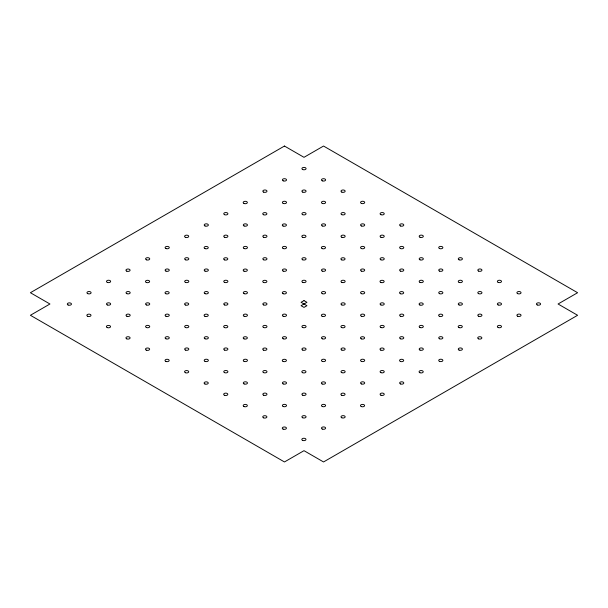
<?xml version="1.0" encoding="UTF-8"?>
<svg xmlns="http://www.w3.org/2000/svg" width="608" height="608" viewBox="0 0 608 608"><rect width="100%" height="100%" fill="white"/><g stroke="black" fill="none" stroke-linecap="round" stroke-linejoin="round"><path stroke-width="0.91" d="M284.46 146.042L30.4 292.714L49.94 304L30.4 315.286L284.46 461.958L304 450.68L323.54 461.958L577.6 315.286L558.06 304L577.6 292.714L323.54 146.042L304 157.32L284.46 146.042M304 300.618L301.066 302.305L306.934 305.695L304 307.382L301.066 305.695L306.934 302.305L304 300.618M302.731 259.814A2.075 1.193 0 0 0 306.052 259.031A2.075 1.193 0 0 0 303.21 257.762A2.075 1.193 0 0 0 302.731 259.814M322.278 271.1A2.075 1.193 0 0 0 325.599 270.309A2.075 1.193 0 0 0 322.757 269.048A2.075 1.193 0 0 0 322.278 271.1M341.818 282.378A2.075 1.193 0 0 0 345.139 281.595A2.075 1.193 0 0 0 342.296 280.326A2.075 1.193 0 0 0 341.818 282.378M302.731 282.378A2.075 1.193 0 0 0 306.052 281.595A2.075 1.193 0 0 0 303.21 280.326A2.075 1.193 0 0 0 302.731 282.378M283.191 271.1A2.075 1.193 0 0 0 286.512 270.309A2.075 1.193 0 0 0 283.67 269.048A2.075 1.193 0 0 0 283.191 271.1M263.644 259.814A2.075 1.193 0 0 0 266.965 259.031A2.075 1.193 0 0 0 264.13 257.762A2.075 1.193 0 0 0 263.644 259.814M283.092 293.717A2.075 1.193 0 0 0 286.414 292.934A2.075 1.193 0 0 0 283.571 291.665A2.075 1.193 0 0 0 283.092 293.717M263.553 282.439A2.075 1.193 0 0 0 266.874 281.648A2.075 1.193 0 0 0 264.032 280.387A2.075 1.193 0 0 0 263.553 282.439M244.006 271.153A2.075 1.193 0 0 0 247.327 270.37A2.075 1.193 0 0 0 244.484 269.101A2.075 1.193 0 0 0 244.006 271.153M283.191 248.535A2.075 1.193 0 0 0 286.512 247.745A2.075 1.193 0 0 0 283.67 246.476A2.075 1.193 0 0 0 283.191 248.535M380.904 237.249A2.075 1.193 0 0 0 384.226 236.459A2.075 1.193 0 0 0 381.383 235.197A2.075 1.193 0 0 0 380.904 237.249M361.365 248.535A2.075 1.193 0 0 0 364.686 247.745A2.075 1.193 0 0 0 361.844 246.476A2.075 1.193 0 0 0 361.365 248.535M341.719 259.874A2.075 1.193 0 0 0 345.04 259.084A2.075 1.193 0 0 0 342.198 257.815A2.075 1.193 0 0 0 341.719 259.874M361.365 225.963A2.075 1.193 0 0 0 364.686 225.18A2.075 1.193 0 0 0 361.844 223.911A2.075 1.193 0 0 0 361.365 225.963M341.818 237.249A2.075 1.193 0 0 0 345.139 236.459A2.075 1.193 0 0 0 342.296 235.197A2.075 1.193 0 0 0 341.818 237.249M322.179 248.588A2.075 1.193 0 0 0 325.5 247.806A2.075 1.193 0 0 0 322.658 246.536A2.075 1.193 0 0 0 322.179 248.588M341.818 214.685A2.075 1.193 0 0 0 345.139 213.894A2.075 1.193 0 0 0 342.296 212.633A2.075 1.193 0 0 0 341.818 214.685M322.278 225.963A2.075 1.193 0 0 0 325.599 225.18A2.075 1.193 0 0 0 322.757 223.911A2.075 1.193 0 0 0 322.278 225.963M302.632 237.302A2.075 1.193 0 0 0 305.953 236.52A2.075 1.193 0 0 0 303.118 235.25A2.075 1.193 0 0 0 302.632 237.302M263.644 304.95A2.075 1.193 0 0 0 266.965 304.16A2.075 1.193 0 0 0 264.13 302.89A2.075 1.193 0 0 0 263.644 304.95M244.104 316.228A2.075 1.193 0 0 0 247.426 315.446A2.075 1.193 0 0 0 244.583 314.176A2.075 1.193 0 0 0 244.104 316.228M224.466 327.568A2.075 1.193 0 0 0 227.787 326.785A2.075 1.193 0 0 0 224.945 325.516A2.075 1.193 0 0 0 224.466 327.568M244.104 293.664A2.075 1.193 0 0 0 247.426 292.874A2.075 1.193 0 0 0 244.583 291.612A2.075 1.193 0 0 0 244.104 293.664M224.565 304.95A2.075 1.193 0 0 0 227.886 304.16A2.075 1.193 0 0 0 225.044 302.89A2.075 1.193 0 0 0 224.565 304.95M204.919 316.289A2.075 1.193 0 0 0 208.24 315.499A2.075 1.193 0 0 0 205.398 314.23A2.075 1.193 0 0 0 204.919 316.289M224.565 282.378A2.075 1.193 0 0 0 227.886 281.595A2.075 1.193 0 0 0 225.044 280.326A2.075 1.193 0 0 0 224.565 282.378M205.018 293.664A2.075 1.193 0 0 0 208.339 292.874A2.075 1.193 0 0 0 205.496 291.612A2.075 1.193 0 0 0 205.018 293.664M185.379 305.003A2.075 1.193 0 0 0 188.7 304.22A2.075 1.193 0 0 0 185.858 302.951A2.075 1.193 0 0 0 185.379 305.003M459.078 282.378A2.075 1.193 0 0 0 462.399 281.595A2.075 1.193 0 0 0 459.557 280.326A2.075 1.193 0 0 0 459.078 282.378M439.531 293.664A2.075 1.193 0 0 0 442.852 292.874A2.075 1.193 0 0 0 440.01 291.612A2.075 1.193 0 0 0 439.531 293.664M419.892 305.003A2.075 1.193 0 0 0 423.214 304.22A2.075 1.193 0 0 0 420.371 302.951A2.075 1.193 0 0 0 419.892 305.003M400.444 316.228A2.075 1.193 0 0 0 403.765 315.446A2.075 1.193 0 0 0 400.93 314.176A2.075 1.193 0 0 0 400.444 316.228M380.904 327.514A2.075 1.193 0 0 0 384.226 326.724A2.075 1.193 0 0 0 381.383 325.462A2.075 1.193 0 0 0 380.904 327.514M361.266 338.854A2.075 1.193 0 0 0 364.587 338.063A2.075 1.193 0 0 0 361.745 336.802A2.075 1.193 0 0 0 361.266 338.854M341.818 350.079A2.075 1.193 0 0 0 345.139 349.288A2.075 1.193 0 0 0 342.296 348.027A2.075 1.193 0 0 0 341.818 350.079M322.278 361.365A2.075 1.193 0 0 0 325.599 360.574A2.075 1.193 0 0 0 322.757 359.305A2.075 1.193 0 0 0 322.278 361.365M302.632 372.704A2.075 1.193 0 0 0 305.953 371.914A2.075 1.193 0 0 0 303.118 370.644A2.075 1.193 0 0 0 302.632 372.704M439.531 271.1A2.075 1.193 0 0 0 442.852 270.309A2.075 1.193 0 0 0 440.01 269.048A2.075 1.193 0 0 0 439.531 271.1M419.991 282.378A2.075 1.193 0 0 0 423.312 281.595A2.075 1.193 0 0 0 420.47 280.326A2.075 1.193 0 0 0 419.991 282.378M400.353 293.717A2.075 1.193 0 0 0 403.674 292.934A2.075 1.193 0 0 0 400.832 291.665A2.075 1.193 0 0 0 400.353 293.717M380.904 304.95A2.075 1.193 0 0 0 384.226 304.16A2.075 1.193 0 0 0 381.383 302.89A2.075 1.193 0 0 0 380.904 304.95M361.365 316.228A2.075 1.193 0 0 0 364.686 315.446A2.075 1.193 0 0 0 361.844 314.176A2.075 1.193 0 0 0 361.365 316.228M341.719 327.568A2.075 1.193 0 0 0 345.04 326.785A2.075 1.193 0 0 0 342.198 325.516A2.075 1.193 0 0 0 341.719 327.568M322.278 338.793A2.075 1.193 0 0 0 325.599 338.01A2.075 1.193 0 0 0 322.757 336.741A2.075 1.193 0 0 0 322.278 338.793M302.731 350.079A2.075 1.193 0 0 0 306.052 349.288A2.075 1.193 0 0 0 303.21 348.027A2.075 1.193 0 0 0 302.731 350.079M283.092 361.418A2.075 1.193 0 0 0 286.414 360.635A2.075 1.193 0 0 0 283.571 359.366A2.075 1.193 0 0 0 283.092 361.418M419.991 259.814A2.075 1.193 0 0 0 423.312 259.031A2.075 1.193 0 0 0 420.47 257.762A2.075 1.193 0 0 0 419.991 259.814M400.444 271.1A2.075 1.193 0 0 0 403.765 270.309A2.075 1.193 0 0 0 400.93 269.048A2.075 1.193 0 0 0 400.444 271.1M380.806 282.439A2.075 1.193 0 0 0 384.127 281.648A2.075 1.193 0 0 0 381.284 280.387A2.075 1.193 0 0 0 380.806 282.439M361.365 293.664A2.075 1.193 0 0 0 364.686 292.874A2.075 1.193 0 0 0 361.844 291.612A2.075 1.193 0 0 0 361.365 293.664M341.818 304.95A2.075 1.193 0 0 0 345.139 304.16A2.075 1.193 0 0 0 342.296 302.89A2.075 1.193 0 0 0 341.818 304.95M322.179 316.289A2.075 1.193 0 0 0 325.5 315.499A2.075 1.193 0 0 0 322.658 314.23A2.075 1.193 0 0 0 322.179 316.289M302.731 327.514A2.075 1.193 0 0 0 306.052 326.724A2.075 1.193 0 0 0 303.21 325.462A2.075 1.193 0 0 0 302.731 327.514M283.191 338.793A2.075 1.193 0 0 0 286.512 338.01A2.075 1.193 0 0 0 283.67 336.741A2.075 1.193 0 0 0 283.191 338.793M263.553 350.132A2.075 1.193 0 0 0 266.874 349.349A2.075 1.193 0 0 0 264.032 348.08A2.075 1.193 0 0 0 263.553 350.132M283.191 383.929A2.075 1.193 0 0 0 286.512 383.139A2.075 1.193 0 0 0 283.67 381.877A2.075 1.193 0 0 0 283.191 383.929M263.644 395.208A2.075 1.193 0 0 0 266.965 394.425A2.075 1.193 0 0 0 264.13 393.156A2.075 1.193 0 0 0 263.644 395.208M244.006 406.547A2.075 1.193 0 0 0 247.327 405.764A2.075 1.193 0 0 0 244.484 404.495A2.075 1.193 0 0 0 244.006 406.547M263.644 372.643A2.075 1.193 0 0 0 266.965 371.86A2.075 1.193 0 0 0 264.13 370.591A2.075 1.193 0 0 0 263.644 372.643M244.104 383.929A2.075 1.193 0 0 0 247.426 383.139A2.075 1.193 0 0 0 244.583 381.877A2.075 1.193 0 0 0 244.104 383.929M224.466 395.268A2.075 1.193 0 0 0 227.787 394.478A2.075 1.193 0 0 0 224.945 393.216A2.075 1.193 0 0 0 224.466 395.268M244.104 361.365A2.075 1.193 0 0 0 247.426 360.574A2.075 1.193 0 0 0 244.583 359.305A2.075 1.193 0 0 0 244.104 361.365M224.565 372.643A2.075 1.193 0 0 0 227.886 371.86A2.075 1.193 0 0 0 225.044 370.591A2.075 1.193 0 0 0 224.565 372.643M204.919 383.982A2.075 1.193 0 0 0 208.24 383.2A2.075 1.193 0 0 0 205.398 381.93A2.075 1.193 0 0 0 204.919 383.982M205.018 338.793A2.075 1.193 0 0 0 208.339 338.01A2.075 1.193 0 0 0 205.496 336.741A2.075 1.193 0 0 0 205.018 338.793M185.478 350.079A2.075 1.193 0 0 0 188.799 349.288A2.075 1.193 0 0 0 185.957 348.027A2.075 1.193 0 0 0 185.478 350.079M165.832 361.418A2.075 1.193 0 0 0 169.153 360.635A2.075 1.193 0 0 0 166.318 359.366A2.075 1.193 0 0 0 165.832 361.418M185.478 327.514A2.075 1.193 0 0 0 188.799 326.724A2.075 1.193 0 0 0 185.957 325.462A2.075 1.193 0 0 0 185.478 327.514M165.931 338.793A2.075 1.193 0 0 0 169.252 338.01A2.075 1.193 0 0 0 166.41 336.741A2.075 1.193 0 0 0 165.931 338.793M146.292 350.132A2.075 1.193 0 0 0 149.614 349.349A2.075 1.193 0 0 0 146.771 348.08A2.075 1.193 0 0 0 146.292 350.132M165.931 316.228A2.075 1.193 0 0 0 169.252 315.446A2.075 1.193 0 0 0 166.41 314.176A2.075 1.193 0 0 0 165.931 316.228M146.391 327.514A2.075 1.193 0 0 0 149.712 326.724A2.075 1.193 0 0 0 146.87 325.462A2.075 1.193 0 0 0 146.391 327.514M126.753 338.854A2.075 1.193 0 0 0 130.074 338.063A2.075 1.193 0 0 0 127.232 336.802A2.075 1.193 0 0 0 126.753 338.854M283.191 316.228A2.075 1.193 0 0 0 286.512 315.446A2.075 1.193 0 0 0 283.67 314.176A2.075 1.193 0 0 0 283.191 316.228M263.644 327.514A2.075 1.193 0 0 0 266.965 326.724A2.075 1.193 0 0 0 264.13 325.462A2.075 1.193 0 0 0 263.644 327.514M244.006 338.854A2.075 1.193 0 0 0 247.327 338.063A2.075 1.193 0 0 0 244.484 336.802A2.075 1.193 0 0 0 244.006 338.854M224.565 350.079A2.075 1.193 0 0 0 227.886 349.288A2.075 1.193 0 0 0 225.044 348.027A2.075 1.193 0 0 0 224.565 350.079M205.018 361.365A2.075 1.193 0 0 0 208.339 360.574A2.075 1.193 0 0 0 205.496 359.305A2.075 1.193 0 0 0 205.018 361.365M185.379 372.704A2.075 1.193 0 0 0 188.7 371.914A2.075 1.193 0 0 0 185.858 370.644A2.075 1.193 0 0 0 185.379 372.704M322.278 293.664A2.075 1.193 0 0 0 325.599 292.874A2.075 1.193 0 0 0 322.757 291.612A2.075 1.193 0 0 0 322.278 293.664M380.904 259.814A2.075 1.193 0 0 0 384.226 259.031A2.075 1.193 0 0 0 381.383 257.762A2.075 1.193 0 0 0 380.904 259.814M361.365 271.1A2.075 1.193 0 0 0 364.686 270.309A2.075 1.193 0 0 0 361.844 269.048A2.075 1.193 0 0 0 361.365 271.1M400.444 248.535A2.075 1.193 0 0 0 403.765 247.745A2.075 1.193 0 0 0 400.93 246.476A2.075 1.193 0 0 0 400.444 248.535M517.704 316.228A2.075 1.193 0 0 0 521.026 315.446A2.075 1.193 0 0 0 518.183 314.176A2.075 1.193 0 0 0 517.704 316.228M498.165 327.514A2.075 1.193 0 0 0 501.486 326.724A2.075 1.193 0 0 0 498.644 325.462A2.075 1.193 0 0 0 498.165 327.514M478.519 338.854A2.075 1.193 0 0 0 481.84 338.063A2.075 1.193 0 0 0 478.998 336.802A2.075 1.193 0 0 0 478.519 338.854M459.078 350.079A2.075 1.193 0 0 0 462.399 349.288A2.075 1.193 0 0 0 459.557 348.027A2.075 1.193 0 0 0 459.078 350.079M439.531 361.365A2.075 1.193 0 0 0 442.852 360.574A2.075 1.193 0 0 0 440.01 359.305A2.075 1.193 0 0 0 439.531 361.365M419.892 372.704A2.075 1.193 0 0 0 423.214 371.914A2.075 1.193 0 0 0 420.371 370.644A2.075 1.193 0 0 0 419.892 372.704M400.444 383.929A2.075 1.193 0 0 0 403.765 383.139A2.075 1.193 0 0 0 400.93 381.877A2.075 1.193 0 0 0 400.444 383.929M380.904 395.208A2.075 1.193 0 0 0 384.226 394.425A2.075 1.193 0 0 0 381.383 393.156A2.075 1.193 0 0 0 380.904 395.208M361.266 406.547A2.075 1.193 0 0 0 364.587 405.764A2.075 1.193 0 0 0 361.745 404.495A2.075 1.193 0 0 0 361.266 406.547M341.818 417.78A2.075 1.193 0 0 0 345.139 416.989A2.075 1.193 0 0 0 342.296 415.72A2.075 1.193 0 0 0 341.818 417.78M322.278 429.058A2.075 1.193 0 0 0 325.599 428.275A2.075 1.193 0 0 0 322.757 427.006A2.075 1.193 0 0 0 322.278 429.058M302.632 440.397A2.075 1.193 0 0 0 305.953 439.614A2.075 1.193 0 0 0 303.118 438.345A2.075 1.193 0 0 0 302.632 440.397M498.165 304.95A2.075 1.193 0 0 0 501.486 304.16A2.075 1.193 0 0 0 498.644 302.89A2.075 1.193 0 0 0 498.165 304.95M478.618 316.228A2.075 1.193 0 0 0 481.939 315.446A2.075 1.193 0 0 0 479.096 314.176A2.075 1.193 0 0 0 478.618 316.228M458.979 327.568A2.075 1.193 0 0 0 462.3 326.785A2.075 1.193 0 0 0 459.458 325.516A2.075 1.193 0 0 0 458.979 327.568M439.531 338.793A2.075 1.193 0 0 0 442.852 338.01A2.075 1.193 0 0 0 440.01 336.741A2.075 1.193 0 0 0 439.531 338.793M419.991 350.079A2.075 1.193 0 0 0 423.312 349.288A2.075 1.193 0 0 0 420.47 348.027A2.075 1.193 0 0 0 419.991 350.079M400.353 361.418A2.075 1.193 0 0 0 403.674 360.635A2.075 1.193 0 0 0 400.832 359.366A2.075 1.193 0 0 0 400.353 361.418M380.904 372.643A2.075 1.193 0 0 0 384.226 371.86A2.075 1.193 0 0 0 381.383 370.591A2.075 1.193 0 0 0 380.904 372.643M361.365 383.929A2.075 1.193 0 0 0 364.686 383.139A2.075 1.193 0 0 0 361.844 381.877A2.075 1.193 0 0 0 361.365 383.929M341.719 395.268A2.075 1.193 0 0 0 345.04 394.478A2.075 1.193 0 0 0 342.198 393.216A2.075 1.193 0 0 0 341.719 395.268M322.278 406.494A2.075 1.193 0 0 0 325.599 405.703A2.075 1.193 0 0 0 322.757 404.442A2.075 1.193 0 0 0 322.278 406.494M302.731 417.78A2.075 1.193 0 0 0 306.052 416.989A2.075 1.193 0 0 0 303.21 415.72A2.075 1.193 0 0 0 302.731 417.78M283.092 429.119A2.075 1.193 0 0 0 286.414 428.328A2.075 1.193 0 0 0 283.571 427.059A2.075 1.193 0 0 0 283.092 429.119M478.618 293.664A2.075 1.193 0 0 0 481.939 292.874A2.075 1.193 0 0 0 479.096 291.612A2.075 1.193 0 0 0 478.618 293.664M459.078 304.95A2.075 1.193 0 0 0 462.399 304.16A2.075 1.193 0 0 0 459.557 302.89A2.075 1.193 0 0 0 459.078 304.95M439.432 316.289A2.075 1.193 0 0 0 442.753 315.499A2.075 1.193 0 0 0 439.918 314.23A2.075 1.193 0 0 0 439.432 316.289M419.991 327.514A2.075 1.193 0 0 0 423.312 326.724A2.075 1.193 0 0 0 420.47 325.462A2.075 1.193 0 0 0 419.991 327.514M400.444 338.793A2.075 1.193 0 0 0 403.765 338.01A2.075 1.193 0 0 0 400.93 336.741A2.075 1.193 0 0 0 400.444 338.793M380.806 350.132A2.075 1.193 0 0 0 384.127 349.349A2.075 1.193 0 0 0 381.284 348.08A2.075 1.193 0 0 0 380.806 350.132M361.365 361.365A2.075 1.193 0 0 0 364.686 360.574A2.075 1.193 0 0 0 361.844 359.305A2.075 1.193 0 0 0 361.365 361.365M341.818 372.643A2.075 1.193 0 0 0 345.139 371.86A2.075 1.193 0 0 0 342.296 370.591A2.075 1.193 0 0 0 341.818 372.643M322.179 383.982A2.075 1.193 0 0 0 325.5 383.2A2.075 1.193 0 0 0 322.658 381.93A2.075 1.193 0 0 0 322.179 383.982M302.731 395.208A2.075 1.193 0 0 0 306.052 394.425A2.075 1.193 0 0 0 303.21 393.156A2.075 1.193 0 0 0 302.731 395.208M283.191 406.494A2.075 1.193 0 0 0 286.512 405.703A2.075 1.193 0 0 0 283.67 404.442A2.075 1.193 0 0 0 283.191 406.494M263.553 417.833A2.075 1.193 0 0 0 266.874 417.05A2.075 1.193 0 0 0 264.032 415.781A2.075 1.193 0 0 0 263.553 417.833M537.244 304.95A2.075 1.193 0 0 0 540.565 304.16A2.075 1.193 0 0 0 537.73 302.89A2.075 1.193 0 0 0 537.244 304.95M517.704 293.664A2.075 1.193 0 0 0 521.026 292.874A2.075 1.193 0 0 0 518.183 291.612A2.075 1.193 0 0 0 517.704 293.664M498.165 282.378A2.075 1.193 0 0 0 501.486 281.595A2.075 1.193 0 0 0 498.644 280.326A2.075 1.193 0 0 0 498.165 282.378M478.618 271.1A2.075 1.193 0 0 0 481.939 270.309A2.075 1.193 0 0 0 479.096 269.048A2.075 1.193 0 0 0 478.618 271.1M459.078 259.814A2.075 1.193 0 0 0 462.399 259.031A2.075 1.193 0 0 0 459.557 257.762A2.075 1.193 0 0 0 459.078 259.814M439.531 248.535A2.075 1.193 0 0 0 442.852 247.745A2.075 1.193 0 0 0 440.01 246.476A2.075 1.193 0 0 0 439.531 248.535M419.991 237.249A2.075 1.193 0 0 0 423.312 236.459A2.075 1.193 0 0 0 420.47 235.197A2.075 1.193 0 0 0 419.991 237.249M400.444 225.963A2.075 1.193 0 0 0 403.765 225.18A2.075 1.193 0 0 0 400.93 223.911A2.075 1.193 0 0 0 400.444 225.963M380.904 214.685A2.075 1.193 0 0 0 384.226 213.894A2.075 1.193 0 0 0 381.383 212.633A2.075 1.193 0 0 0 380.904 214.685M361.365 203.399A2.075 1.193 0 0 0 364.686 202.616A2.075 1.193 0 0 0 361.844 201.347A2.075 1.193 0 0 0 361.365 203.399M341.818 192.12A2.075 1.193 0 0 0 345.139 191.33A2.075 1.193 0 0 0 342.296 190.061A2.075 1.193 0 0 0 341.818 192.12M322.278 203.399A2.075 1.193 0 0 0 325.599 202.616A2.075 1.193 0 0 0 322.757 201.347A2.075 1.193 0 0 0 322.278 203.399M302.731 214.685A2.075 1.193 0 0 0 306.052 213.894A2.075 1.193 0 0 0 303.21 212.633A2.075 1.193 0 0 0 302.731 214.685M283.092 226.024A2.075 1.193 0 0 0 286.414 225.234A2.075 1.193 0 0 0 283.571 223.972A2.075 1.193 0 0 0 283.092 226.024M263.644 237.249A2.075 1.193 0 0 0 266.965 236.459A2.075 1.193 0 0 0 264.13 235.197A2.075 1.193 0 0 0 263.644 237.249M244.104 248.535A2.075 1.193 0 0 0 247.426 247.745A2.075 1.193 0 0 0 244.583 246.476A2.075 1.193 0 0 0 244.104 248.535M224.466 259.874A2.075 1.193 0 0 0 227.787 259.084A2.075 1.193 0 0 0 224.945 257.815A2.075 1.193 0 0 0 224.466 259.874M205.018 271.1A2.075 1.193 0 0 0 208.339 270.309A2.075 1.193 0 0 0 205.496 269.048A2.075 1.193 0 0 0 205.018 271.1M185.478 282.378A2.075 1.193 0 0 0 188.799 281.595A2.075 1.193 0 0 0 185.957 280.326A2.075 1.193 0 0 0 185.478 282.378M165.832 293.717A2.075 1.193 0 0 0 169.153 292.934A2.075 1.193 0 0 0 166.318 291.665A2.075 1.193 0 0 0 165.832 293.717M146.391 304.95A2.075 1.193 0 0 0 149.712 304.16A2.075 1.193 0 0 0 146.87 302.89A2.075 1.193 0 0 0 146.391 304.95M126.844 316.228A2.075 1.193 0 0 0 130.165 315.446A2.075 1.193 0 0 0 127.33 314.176A2.075 1.193 0 0 0 126.844 316.228M107.206 327.568A2.075 1.193 0 0 0 110.527 326.785A2.075 1.193 0 0 0 107.684 325.516A2.075 1.193 0 0 0 107.206 327.568M322.278 180.834A2.075 1.193 0 0 0 325.599 180.044A2.075 1.193 0 0 0 322.757 178.782A2.075 1.193 0 0 0 322.278 180.834M302.731 192.12A2.075 1.193 0 0 0 306.052 191.33A2.075 1.193 0 0 0 303.21 190.061A2.075 1.193 0 0 0 302.731 192.12M283.191 203.399A2.075 1.193 0 0 0 286.512 202.616A2.075 1.193 0 0 0 283.67 201.347A2.075 1.193 0 0 0 283.191 203.399M263.553 214.738A2.075 1.193 0 0 0 266.874 213.955A2.075 1.193 0 0 0 264.032 212.686A2.075 1.193 0 0 0 263.553 214.738M244.104 225.963A2.075 1.193 0 0 0 247.426 225.18A2.075 1.193 0 0 0 244.583 223.911A2.075 1.193 0 0 0 244.104 225.963M224.565 237.249A2.075 1.193 0 0 0 227.886 236.459A2.075 1.193 0 0 0 225.044 235.197A2.075 1.193 0 0 0 224.565 237.249M204.919 248.588A2.075 1.193 0 0 0 208.24 247.806A2.075 1.193 0 0 0 205.398 246.536A2.075 1.193 0 0 0 204.919 248.588M185.478 259.814A2.075 1.193 0 0 0 188.799 259.031A2.075 1.193 0 0 0 185.957 257.762A2.075 1.193 0 0 0 185.478 259.814M165.931 271.1A2.075 1.193 0 0 0 169.252 270.309A2.075 1.193 0 0 0 166.41 269.048A2.075 1.193 0 0 0 165.931 271.1M146.292 282.439A2.075 1.193 0 0 0 149.614 281.648A2.075 1.193 0 0 0 146.771 280.387A2.075 1.193 0 0 0 146.292 282.439M126.844 293.664A2.075 1.193 0 0 0 130.165 292.874A2.075 1.193 0 0 0 127.33 291.612A2.075 1.193 0 0 0 126.844 293.664M107.304 304.95A2.075 1.193 0 0 0 110.626 304.16A2.075 1.193 0 0 0 107.783 302.89A2.075 1.193 0 0 0 107.304 304.95M87.666 316.289A2.075 1.193 0 0 0 90.987 315.499A2.075 1.193 0 0 0 88.145 314.23A2.075 1.193 0 0 0 87.666 316.289M302.731 169.548A2.075 1.193 0 0 0 306.052 168.766A2.075 1.193 0 0 0 303.21 167.496A2.075 1.193 0 0 0 302.731 169.548M283.191 180.834A2.075 1.193 0 0 0 286.512 180.044A2.075 1.193 0 0 0 283.67 178.782A2.075 1.193 0 0 0 283.191 180.834M263.644 192.12A2.075 1.193 0 0 0 266.965 191.33A2.075 1.193 0 0 0 264.13 190.061A2.075 1.193 0 0 0 263.644 192.12M244.006 203.46A2.075 1.193 0 0 0 247.327 202.669A2.075 1.193 0 0 0 244.484 201.4A2.075 1.193 0 0 0 244.006 203.46M224.565 214.685A2.075 1.193 0 0 0 227.886 213.894A2.075 1.193 0 0 0 225.044 212.633A2.075 1.193 0 0 0 224.565 214.685M205.018 225.963A2.075 1.193 0 0 0 208.339 225.18A2.075 1.193 0 0 0 205.496 223.911A2.075 1.193 0 0 0 205.018 225.963M185.379 237.302A2.075 1.193 0 0 0 188.7 236.52A2.075 1.193 0 0 0 185.858 235.25A2.075 1.193 0 0 0 185.379 237.302M165.931 248.535A2.075 1.193 0 0 0 169.252 247.745A2.075 1.193 0 0 0 166.41 246.476A2.075 1.193 0 0 0 165.931 248.535M146.391 259.814A2.075 1.193 0 0 0 149.712 259.031A2.075 1.193 0 0 0 146.87 257.762A2.075 1.193 0 0 0 146.391 259.814M126.753 271.153A2.075 1.193 0 0 0 130.074 270.37A2.075 1.193 0 0 0 127.232 269.101A2.075 1.193 0 0 0 126.753 271.153M107.304 282.378A2.075 1.193 0 0 0 110.626 281.595A2.075 1.193 0 0 0 107.783 280.326A2.075 1.193 0 0 0 107.304 282.378M87.765 293.664A2.075 1.193 0 0 0 91.086 292.874A2.075 1.193 0 0 0 88.244 291.612A2.075 1.193 0 0 0 87.765 293.664M68.119 305.003A2.075 1.193 0 0 0 71.44 304.22A2.075 1.193 0 0 0 68.598 302.951A2.075 1.193 0 0 0 68.119 305.003"/></g></svg>
